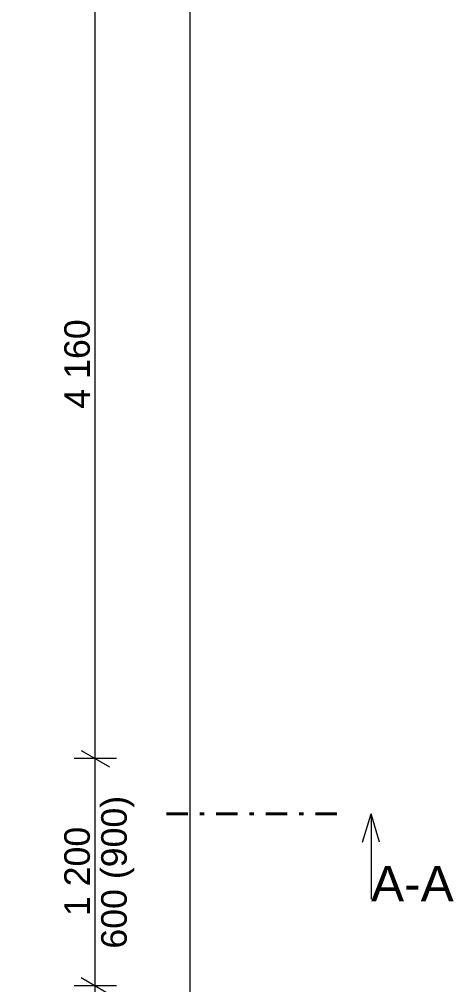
# Model space of a CAD drawing. Header units: millimetres. Extents: x -3100 to 17162, y -19566 to 10100.
# Drawn here: x 14869 to 17162, y 2406 to 7505 of the extents above; entities that cross this region are included whole.
import ezdxf

# ---------------------------------------------------------------- set-up
doc = ezdxf.new("R2010")
doc.units = ezdxf.units.MM
doc.header["$MEASUREMENT"] = 0
doc.linetypes.add('Čerchovaná S', pattern=[262.5, 112.5, -63.75, 22.5, -63.75])
doc.layers.add('Kóty - SP', color=7, linetype='Continuous')
doc.layers.add('Značky - řezy', color=7, linetype='Continuous')
doc.styles.add('GENEROVANÝ_STYL_1', font='Arial.ttf')
doc.dimstyles.new('GENEROVANÝ_STYL__2', dxfattribs={"dimtxt": 134.999996, "dimasz": 114, "dimexe": 0.18, "dimexo": 0.0625, "dimgap": 0, "dimtad": 1, "dimdec": 0, "dimzin": 0, "dimdsep": 46, "dimtxsty": 'GENEROVANÝ_STYL_1', "dimblk": 'ARROWHEAD_2', "dimblk1": 'ARROWHEAD_2', "dimblk2": 'ARROWHEAD_2', "dimcen": 0.09, "dimse1": 1, "dimse2": 1, "dimclrd": 256, "dimclre": 256, "dimclrt": 256, "dimazin": 0, "dimtfac": 1, "dimtdec": 4, "dimtmove": 0, "dimatfit": 3, "dimfxl": 1, "dimtolj": 1, "dimtzin": 0, "dimarcsym": 0})

# ---------------------------------------------------------------- blocks, each defined once
blk = doc.blocks.new('*D369')
at = {"layer": 'Kóty - SP', "color": 146, "linetype": 'Continuous', "lineweight": 13, "true_color": 0x1a4f6e}
for p, q in [((15270.5, 2400), (15270.5, 3600)), ((15383, 2400), (15158, 2400)), ((15195.5, 2443.3), (15345.5, 2356.7)), ((15270.5, 600.1), (15270.5, 2400)), ((15195.5, 643.4), (15345.5, 556.8)), ((15383, 600.1), (15158, 600.1)), ((15270.5, -299.9), (15270.5, 600.1))]:
    blk.add_line(p, q, dxfattribs=at)
at = {"layer": 'Kóty - SP', "color": 146, "lineweight": 13, "true_color": 0x1a4f6e, "insert": (15243.5, 1268.4), "char_height": 135, "attachment_point": 7, "rotation": 90, "style": 'GENEROVANÝ_STYL_1'}
blk.add_mtext('\\A1;{\\pql;\\fArial|b0|i0|c0|p0;\\W1.000000;1\xa0800}', dxfattribs=at)
blk = doc.blocks.new('ARROWHEAD_2')
at = {"color": 0, "linetype": 'Continuous', "lineweight": 0}
for p, q in [((-0.378, -0.655), (0.378, 0.655)), ((0, 0), (-1, 0))]:
    blk.add_line(p, q, dxfattribs=at)
blk = doc.blocks.new('*D370')
at = {"layer": 'Kóty - SP', "color": 146, "linetype": 'Continuous', "lineweight": 13, "true_color": 0x1a4f6e}
for p, q in [((15195.5, 3643.3), (15345.5, 3556.7)), ((15383, 3600), (15158, 3600)), ((15270.5, 2400), (15270.5, 3600)), ((15195.5, 2443.3), (15345.5, 2356.7))]:
    blk.add_line(p, q, dxfattribs=at)
at = {"layer": 'Kóty - SP', "color": 146, "lineweight": 13, "true_color": 0x1a4f6e, "insert": (15243.5, 2768.3), "char_height": 135, "attachment_point": 7, "rotation": 90, "style": 'GENEROVANÝ_STYL_1'}
blk.add_mtext('\\A1;{\\pql;\\fArial|b0|i0|c0|p0;\\W1.000000;1\xa0200}', dxfattribs=at)
blk = doc.blocks.new('*D371')
at = {"layer": 'Kóty - SP', "color": 146, "linetype": 'Continuous', "lineweight": 13, "true_color": 0x1a4f6e}
for p, q in [((15345.5, 7716.7), (15195.5, 7803.3)), ((15270.5, 7760), (15270.5, 7833.3)), ((15383, 7760), (15158, 7760)), ((15270.5, 3600), (15270.5, 7760)), ((15195.5, 3643.3), (15345.5, 3556.7)), ((15383, 3600), (15158, 3600))]:
    blk.add_line(p, q, dxfattribs=at)
at = {"layer": 'Kóty - SP', "color": 146, "lineweight": 13, "true_color": 0x1a4f6e, "insert": (15243.5, 5448.3), "char_height": 135, "attachment_point": 7, "rotation": 90, "style": 'GENEROVANÝ_STYL_1'}
blk.add_mtext('\\A1;{\\pql;\\fArial|b0|i0|c0|p0;\\W1.000000;4\xa0160}', dxfattribs=at)
blk = doc.blocks.new('*D372')
at = {"layer": 'Kóty - SP', "color": 146, "linetype": 'Continuous', "lineweight": 13, "true_color": 0x1a4f6e}
for p, q in [((15845.5, 7716.7), (15695.5, 7803.3)), ((15770.5, 7760), (15770.5, 7833.3)), ((15883, 7760), (15658, 7760)), ((15770.5, -9460), (15770.5, 7760)), ((15695.5, -9416.7), (15845.5, -9503.3)), ((15883, -9460), (15658, -9460)), ((15770.5, -9533.3), (15770.5, -9460))]:
    blk.add_line(p, q, dxfattribs=at)
at = {"layer": 'Kóty - SP', "color": 146, "lineweight": 13, "true_color": 0x1a4f6e, "insert": (15743.5, -1133.1), "char_height": 135, "attachment_point": 7, "rotation": 90, "style": 'GENEROVANÝ_STYL_1'}
blk.add_mtext('\\A1;{\\pql;\\fArial|b0|i0|c0|p0;\\W1.000000;17\xa0220}', dxfattribs=at)
blk = doc.blocks.new('Řez_1', base_point=(-2120.7, 3308.1))
at = {"layer": 'Značky - řezy', "color": 7, "linetype": 'Čerchovaná S', "lineweight": 40}
blk.add_line((15646, 3308.1), (16546, 3308.1), dxfattribs=at)
at = {"layer": 'Značky - řezy', "color": 7, "linetype": 'Continuous', "lineweight": 13}
for p, q in [((16681, 3158.1), (16726, 3308.1)), ((16726, 3308.1), (16726, 2858.1)), ((16771, 3158.1), (16726, 3308.1))]:
    blk.add_line(p, q, dxfattribs=at)
at = {"layer": 'Značky - řezy', "color": 7, "lineweight": 13, "insert": (16726.3, 2845.7), "char_height": 187.5, "attachment_point": 7, "style": 'GENEROVANÝ_STYL_1'}
blk.add_mtext('\\A1;{\\pql;\\pt0;\\fArial|b0|i0|c0|p0;\\W1.000000;A-A}', dxfattribs=at)

msp = doc.modelspace()

# ---------------------------------------------------------------- block references
at = {"layer": 'Značky - řezy', "color": 7, "lineweight": 40}
msp.add_blockref('Řez_1', (-2120.7, 3308.1), dxfattribs=at)

# ---------------------------------------------------------------- texts
at = {"layer": 'Kóty - SP', "color": 146, "linetype": 'Continuous', "lineweight": 13, "true_color": 0x1a4f6e, "insert": (15301.4, 3000), "char_height": 135, "attachment_point": 2, "rotation": 90, "style": 'GENEROVANÝ_STYL_1'}
msp.add_mtext('\\A1;{\\pqc;\\fArial|b0|i0|c0|p0;\\W1.000000;600 (900)}', dxfattribs=at)

# ---------------------------------------------------------------- dimensions: what is measured, and where the dimension line sits
at = {"layer": 'Kóty - SP', "color": 146, "linetype": 'Continuous', "lineweight": 13, "true_color": 0x1a4f6e}
for base, p1, p2, picture, middle in [((15270.5, 7760), (14460, 3600), (14460, 7760), '*D371', (15176, 5686.8)), ((15770.5, 7760), (14460, -9460), (14460, 7760), '*D372', (15676, -841.7)), ((15270.5, 3600), (14460, 2400), (14460, 3600), '*D370', (15176, 3006.8)), ((15270.5, 2400), (14460, 600.1), (14460, 2400), '*D369', (15176, 1506.8))]:
    dim = msp.add_linear_dim(base=base, p1=p1, p2=p2, angle=90, dimstyle='GENEROVANÝ_STYL__2', dxfattribs=at)
    dim.commit()
    dim.dimension.update_dxf_attribs({"geometry": picture, "text_midpoint": middle, "dimtype": 160, "text_rotation": 90})

doc.saveas('drawing.dxf')
